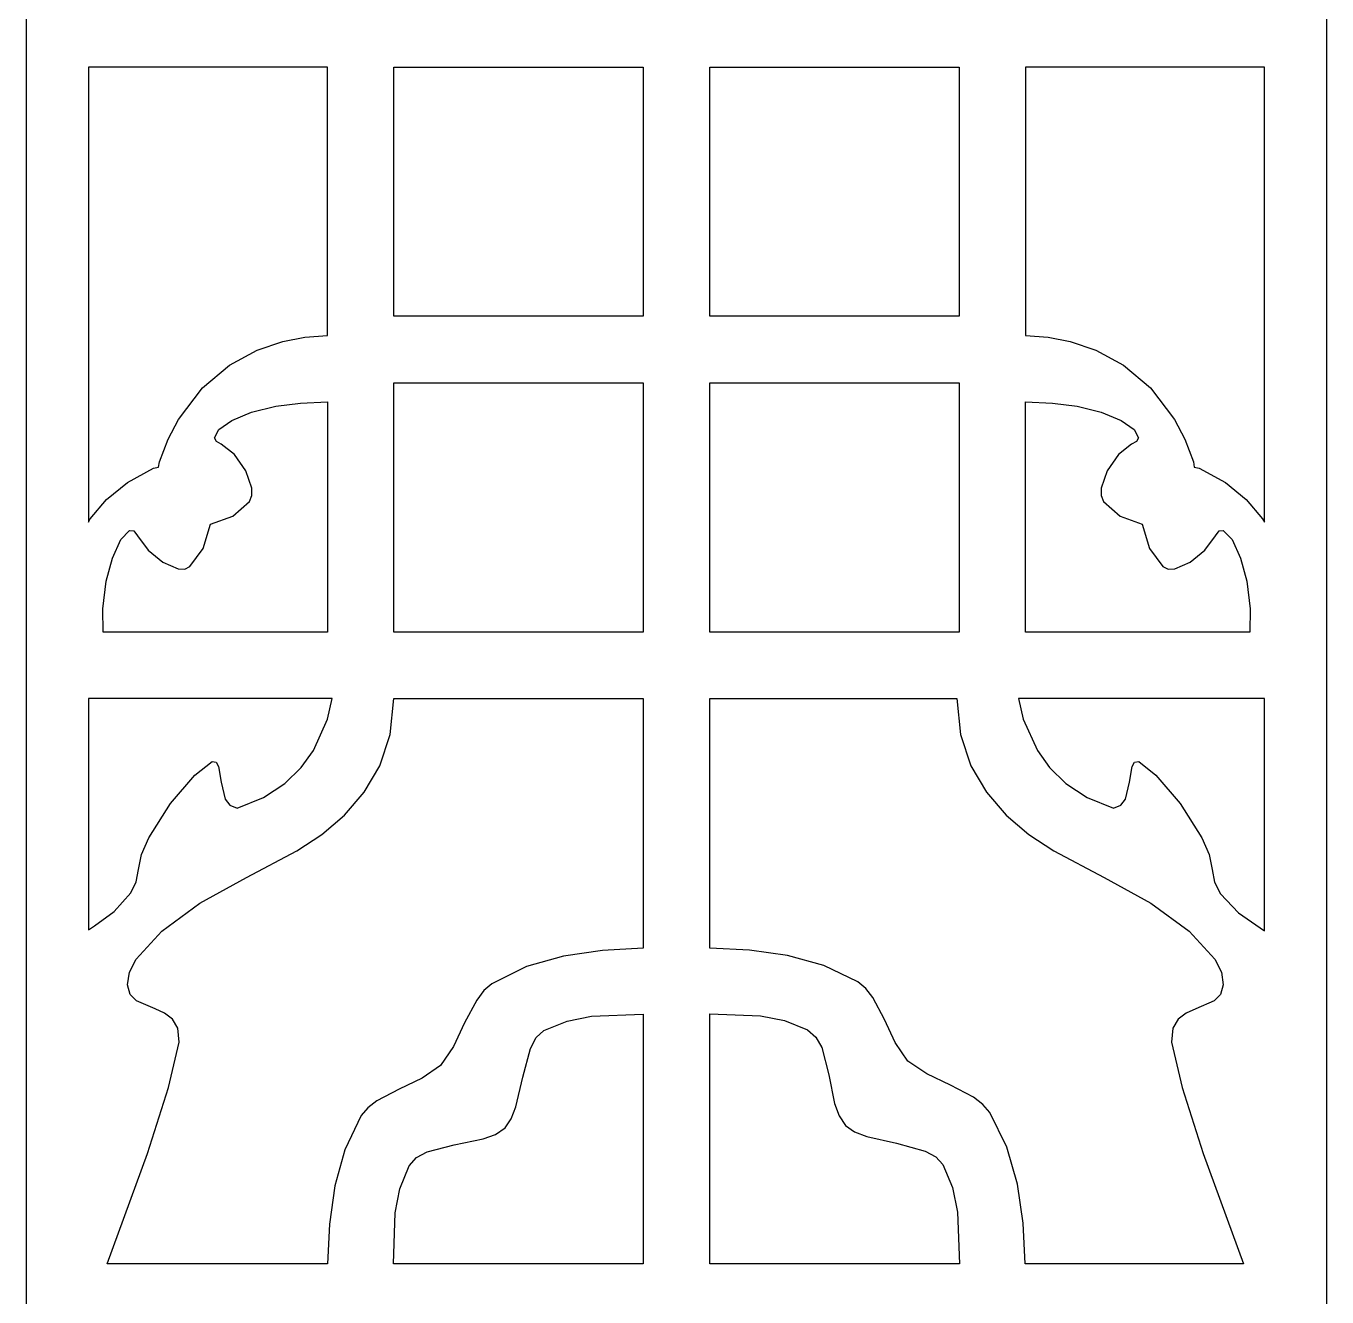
# Model space of a CAD drawing. Header units: centimetres. Extents: x -6.1 to -1.5, y -9 to 9.
# Drawn here: x -6.092 to -1.5, y 0 to 4.487 of the extents above; entities that cross this region are included whole.
import ezdxf

# ---------------------------------------------------------------- set-up
doc = ezdxf.new("R2010")
doc.units = ezdxf.units.CM
doc.header["$MEASUREMENT"] = 0
doc.layers.add('layer 1', color=7, linetype='Continuous')

msp = doc.modelspace()

# ---------------------------------------------------------------- linework, layer by layer
at = {"layer": 'layer 1', "color": 250, "lineweight": 30}
for points, knots in [([(-6.09163, 9.00077), (-6.09163, 9.00077), (-1.49954, 9.00077), (-1.49954, 9.00077), (-1.49954, 9.00077), (-1.49954, 9.00077), (-1.49954, -9.00021), (-1.49954, -9.00021), (-1.49954, -9.00021), (-1.49954, -9.00021), (-6.09163, -9.00021), (-6.09163, -9.00021), (-6.09163, -9.00021), (-6.09163, -9.00021), (-6.09163, 9.00077), (-6.09163, 9.00077)], [0, 0, 0, 0, 0.2, 0.2, 0.2, 0.2, 0.4, 0.4, 0.4, 0.4, 0.6, 0.6, 0.6, 0.6, 1, 1, 1, 1]), ([(-5.87148, 2.73575), (-5.87148, 2.73575), (-5.87148, 4.34235), (-5.87148, 4.34235), (-5.87148, 4.34235), (-5.87148, 4.34235), (-5.0278, 4.34235), (-5.0278, 4.34235), (-5.0278, 4.34235), (-5.0278, 4.34235), (-5.0278, 3.39501), (-5.0278, 3.39501), (-5.0278, 3.39501), (-5.0278, 3.39501), (-5.10789, 3.38914), (-5.10789, 3.38914), (-5.10789, 3.38914), (-5.10789, 3.38914), (-5.18505, 3.3736), (-5.18505, 3.3736), (-5.18505, 3.3736), (-5.18505, 3.3736), (-5.2763, 3.3422), (-5.2763, 3.3422), (-5.2763, 3.3422), (-5.2763, 3.3422), (-5.37341, 3.2894), (-5.37341, 3.2894), (-5.37341, 3.2894), (-5.37341, 3.2894), (-5.46846, 3.2099), (-5.46846, 3.2099), (-5.46846, 3.2099), (-5.46846, 3.2099), (-5.55354, 3.09811), (-5.55354, 3.09811), (-5.55354, 3.09811), (-5.55354, 3.09811), (-5.58962, 3.02829), (-5.58962, 3.02829), (-5.58962, 3.02829), (-5.58962, 3.02829), (-5.62043, 2.94819), (-5.62043, 2.94819), (-5.62043, 2.94819), (-5.62043, 2.94819), (-5.62366, 2.92913), (-5.62366, 2.92913), (-5.62366, 2.92913), (-5.62366, 2.92913), (-5.64125, 2.9256), (-5.64125, 2.9256), (-5.64125, 2.9256), (-5.64125, 2.9256), (-5.73339, 2.87543), (-5.73339, 2.87543), (-5.73339, 2.87543), (-5.73339, 2.87543), (-5.80702, 2.81499), (-5.80702, 2.81499), (-5.80702, 2.81499), (-5.80702, 2.81499), (-5.86482, 2.74693), (-5.86482, 2.74693), (-5.86482, 2.74693), (-5.86482, 2.74693), (-5.87148, 2.73575), (-5.87148, 2.73575)], [0, 0, 0, 0, 0.0555556, 0.0555556, 0.0555556, 0.0555556, 0.1111111, 0.1111111, 0.1111111, 0.1111111, 0.1666667, 0.1666667, 0.1666667, 0.1666667, 0.2222222, 0.2222222, 0.2222222, 0.2222222, 0.2777778, 0.2777778, 0.2777778, 0.2777778, 0.3333333, 0.3333333, 0.3333333, 0.3333333, 0.3888889, 0.3888889, 0.3888889, 0.3888889, 0.4444444, 0.4444444, 0.4444444, 0.4444444, 0.5, 0.5, 0.5, 0.5, 0.5555556, 0.5555556, 0.5555556, 0.5555556, 0.6111111, 0.6111111, 0.6111111, 0.6111111, 0.6666667, 0.6666667, 0.6666667, 0.6666667, 0.7222222, 0.7222222, 0.7222222, 0.7222222, 0.7777778, 0.7777778, 0.7777778, 0.7777778, 0.8333333, 0.8333333, 0.8333333, 0.8333333, 0.8888889, 0.8888889, 0.8888889, 0.8888889, 1, 1, 1, 1]), ([(-4.79309, 4.34235), (-4.79309, 4.34235), (-4.79309, 3.46219), (-4.79309, 3.46219), (-4.79309, 3.46219), (-4.79309, 3.46219), (-3.91294, 3.46219), (-3.91294, 3.46219), (-3.91294, 3.46219), (-3.91294, 3.46219), (-3.91294, 4.34235), (-3.91294, 4.34235), (-3.91294, 4.34235), (-3.91294, 4.34235), (-4.79309, 4.34235), (-4.79309, 4.34235)], [0, 0, 0, 0, 0.2, 0.2, 0.2, 0.2, 0.4, 0.4, 0.4, 0.4, 0.6, 0.6, 0.6, 0.6, 1, 1, 1, 1]), ([(-2.79809, 3.46219), (-2.79809, 3.46219), (-2.79809, 4.34235), (-2.79809, 4.34235), (-2.79809, 4.34235), (-2.79809, 4.34235), (-3.67823, 4.34235), (-3.67823, 4.34235), (-3.67823, 4.34235), (-3.67823, 4.34235), (-3.67823, 3.46219), (-3.67823, 3.46219), (-3.67823, 3.46219), (-3.67823, 3.46219), (-2.79809, 3.46219), (-2.79809, 3.46219)], [0, 0, 0, 0, 0.2, 0.2, 0.2, 0.2, 0.4, 0.4, 0.4, 0.4, 0.6, 0.6, 0.6, 0.6, 1, 1, 1, 1]), ([(-1.71969, 4.34235), (-1.71969, 4.34235), (-1.71969, 2.73533), (-1.71969, 2.73533), (-1.71969, 2.73533), (-1.71969, 2.73533), (-1.72664, 2.74693), (-1.72664, 2.74693), (-1.72664, 2.74693), (-1.72664, 2.74693), (-1.78444, 2.81499), (-1.78444, 2.81499), (-1.78444, 2.81499), (-1.78444, 2.81499), (-1.85808, 2.87543), (-1.85808, 2.87543), (-1.85808, 2.87543), (-1.85808, 2.87543), (-1.95021, 2.9256), (-1.95021, 2.9256), (-1.95021, 2.9256), (-1.95021, 2.9256), (-1.9678, 2.92913), (-1.9678, 2.92913), (-1.9678, 2.92913), (-1.9678, 2.92913), (-1.97103, 2.94819), (-1.97103, 2.94819), (-1.97103, 2.94819), (-1.97103, 2.94819), (-2.00184, 3.02829), (-2.00184, 3.02829), (-2.00184, 3.02829), (-2.00184, 3.02829), (-2.03792, 3.09811), (-2.03792, 3.09811), (-2.03792, 3.09811), (-2.03792, 3.09811), (-2.123, 3.2099), (-2.123, 3.2099), (-2.123, 3.2099), (-2.123, 3.2099), (-2.21807, 3.2894), (-2.21807, 3.2894), (-2.21807, 3.2894), (-2.21807, 3.2894), (-2.31517, 3.3422), (-2.31517, 3.3422), (-2.31517, 3.3422), (-2.31517, 3.3422), (-2.40642, 3.3736), (-2.40642, 3.3736), (-2.40642, 3.3736), (-2.40642, 3.3736), (-2.48358, 3.38914), (-2.48358, 3.38914), (-2.48358, 3.38914), (-2.48358, 3.38914), (-2.56337, 3.39501), (-2.56337, 3.39501), (-2.56337, 3.39501), (-2.56337, 3.39501), (-2.56337, 4.34235), (-2.56337, 4.34235), (-2.56337, 4.34235), (-2.56337, 4.34235), (-1.71969, 4.34235), (-1.71969, 4.34235)], [0, 0, 0, 0, 0.0555556, 0.0555556, 0.0555556, 0.0555556, 0.1111111, 0.1111111, 0.1111111, 0.1111111, 0.1666667, 0.1666667, 0.1666667, 0.1666667, 0.2222222, 0.2222222, 0.2222222, 0.2222222, 0.2777778, 0.2777778, 0.2777778, 0.2777778, 0.3333333, 0.3333333, 0.3333333, 0.3333333, 0.3888889, 0.3888889, 0.3888889, 0.3888889, 0.4444444, 0.4444444, 0.4444444, 0.4444444, 0.5, 0.5, 0.5, 0.5, 0.5555556, 0.5555556, 0.5555556, 0.5555556, 0.6111111, 0.6111111, 0.6111111, 0.6111111, 0.6666667, 0.6666667, 0.6666667, 0.6666667, 0.7222222, 0.7222222, 0.7222222, 0.7222222, 0.7777778, 0.7777778, 0.7777778, 0.7777778, 0.8333333, 0.8333333, 0.8333333, 0.8333333, 0.8888889, 0.8888889, 0.8888889, 0.8888889, 1, 1, 1, 1]), ([(-4.79309, 3.2275), (-4.79309, 3.2275), (-4.79309, 2.34734), (-4.79309, 2.34734), (-4.79309, 2.34734), (-4.79309, 2.34734), (-3.91294, 2.34734), (-3.91294, 2.34734), (-3.91294, 2.34734), (-3.91294, 2.34734), (-3.91294, 3.2275), (-3.91294, 3.2275), (-3.91294, 3.2275), (-3.91294, 3.2275), (-4.79309, 3.2275), (-4.79309, 3.2275)], [0, 0, 0, 0, 0.2, 0.2, 0.2, 0.2, 0.4, 0.4, 0.4, 0.4, 0.6, 0.6, 0.6, 0.6, 1, 1, 1, 1]), ([(-2.79809, 2.34734), (-2.79809, 2.34734), (-2.79809, 3.2275), (-2.79809, 3.2275), (-2.79809, 3.2275), (-2.79809, 3.2275), (-3.67823, 3.2275), (-3.67823, 3.2275), (-3.67823, 3.2275), (-3.67823, 3.2275), (-3.67823, 2.34734), (-3.67823, 2.34734), (-3.67823, 2.34734), (-3.67823, 2.34734), (-2.79809, 2.34734), (-2.79809, 2.34734)], [0, 0, 0, 0, 0.2, 0.2, 0.2, 0.2, 0.4, 0.4, 0.4, 0.4, 0.6, 0.6, 0.6, 0.6, 1, 1, 1, 1]), ([(-5.0278, 2.34734), (-5.0278, 2.34734), (-5.0278, 3.16031), (-5.0278, 3.16031), (-5.0278, 3.16031), (-5.0278, 3.16031), (-5.12256, 3.15591), (-5.12256, 3.15591), (-5.12256, 3.15591), (-5.12256, 3.15591), (-5.20969, 3.14505), (-5.20969, 3.14505), (-5.20969, 3.14505), (-5.20969, 3.14505), (-5.29536, 3.12393), (-5.29536, 3.12393), (-5.29536, 3.12393), (-5.29536, 3.12393), (-5.3649, 3.0943), (-5.3649, 3.0943), (-5.3649, 3.0943), (-5.3649, 3.0943), (-5.41125, 3.0629), (-5.41125, 3.0629), (-5.41125, 3.0629), (-5.41125, 3.0629), (-5.42621, 3.03328), (-5.42621, 3.03328), (-5.42621, 3.03328), (-5.42621, 3.03328), (-5.41975, 3.02066), (-5.41975, 3.02066), (-5.41975, 3.02066), (-5.41975, 3.02066), (-5.40245, 3.01039), (-5.40245, 3.01039), (-5.40245, 3.01039), (-5.40245, 3.01039), (-5.35579, 2.97489), (-5.35579, 2.97489), (-5.35579, 2.97489), (-5.35579, 2.97489), (-5.31619, 2.91709), (-5.31619, 2.91709), (-5.31619, 2.91709), (-5.31619, 2.91709), (-5.29478, 2.85578), (-5.29478, 2.85578), (-5.29478, 2.85578), (-5.29478, 2.85578), (-5.29449, 2.82937), (-5.29449, 2.82937), (-5.29449, 2.82937), (-5.29449, 2.82937), (-5.30299, 2.80854), (-5.30299, 2.80854), (-5.30299, 2.80854), (-5.30299, 2.80854), (-5.36137, 2.75691), (-5.36137, 2.75691), (-5.36137, 2.75691), (-5.36137, 2.75691), (-5.44, 2.72875), (-5.44, 2.72875), (-5.44, 2.72875), (-5.44, 2.72875), (-5.46582, 2.64307), (-5.46582, 2.64307), (-5.46582, 2.64307), (-5.46582, 2.64307), (-5.51305, 2.57912), (-5.51305, 2.57912), (-5.51305, 2.57912), (-5.51305, 2.57912), (-5.53154, 2.57002), (-5.53154, 2.57002), (-5.53154, 2.57002), (-5.53154, 2.57002), (-5.55501, 2.57032), (-5.55501, 2.57032), (-5.55501, 2.57032), (-5.55501, 2.57032), (-5.6087, 2.59378), (-5.6087, 2.59378), (-5.6087, 2.59378), (-5.6087, 2.59378), (-5.66092, 2.63691), (-5.66092, 2.63691), (-5.66092, 2.63691), (-5.66092, 2.63691), (-5.69818, 2.68766), (-5.69818, 2.68766), (-5.69818, 2.68766), (-5.69818, 2.68766), (-5.71137, 2.70468), (-5.71137, 2.70468), (-5.71137, 2.70468), (-5.71137, 2.70468), (-5.72605, 2.70645), (-5.72605, 2.70645), (-5.72605, 2.70645), (-5.72605, 2.70645), (-5.75715, 2.67388), (-5.75715, 2.67388), (-5.75715, 2.67388), (-5.75715, 2.67388), (-5.78649, 2.60816), (-5.78649, 2.60816), (-5.78649, 2.60816), (-5.78649, 2.60816), (-5.80908, 2.52719), (-5.80908, 2.52719), (-5.80908, 2.52719), (-5.80908, 2.52719), (-5.82081, 2.42978), (-5.82081, 2.42978), (-5.82081, 2.42978), (-5.82081, 2.42978), (-5.81905, 2.34734), (-5.81905, 2.34734), (-5.81905, 2.34734), (-5.81905, 2.34734), (-5.0278, 2.34734), (-5.0278, 2.34734)], [0, 0, 0, 0, 0.03125, 0.03125, 0.03125, 0.03125, 0.0625, 0.0625, 0.0625, 0.0625, 0.09375, 0.09375, 0.09375, 0.09375, 0.125, 0.125, 0.125, 0.125, 0.15625, 0.15625, 0.15625, 0.15625, 0.1875, 0.1875, 0.1875, 0.1875, 0.21875, 0.21875, 0.21875, 0.21875, 0.25, 0.25, 0.25, 0.25, 0.28125, 0.28125, 0.28125, 0.28125, 0.3125, 0.3125, 0.3125, 0.3125, 0.34375, 0.34375, 0.34375, 0.34375, 0.375, 0.375, 0.375, 0.375, 0.40625, 0.40625, 0.40625, 0.40625, 0.4375, 0.4375, 0.4375, 0.4375, 0.46875, 0.46875, 0.46875, 0.46875, 0.5, 0.5, 0.5, 0.5, 0.53125, 0.53125, 0.53125, 0.53125, 0.5625, 0.5625, 0.5625, 0.5625, 0.59375, 0.59375, 0.59375, 0.59375, 0.625, 0.625, 0.625, 0.625, 0.65625, 0.65625, 0.65625, 0.65625, 0.6875, 0.6875, 0.6875, 0.6875, 0.71875, 0.71875, 0.71875, 0.71875, 0.75, 0.75, 0.75, 0.75, 0.78125, 0.78125, 0.78125, 0.78125, 0.8125, 0.8125, 0.8125, 0.8125, 0.84375, 0.84375, 0.84375, 0.84375, 0.875, 0.875, 0.875, 0.875, 0.90625, 0.90625, 0.90625, 0.90625, 0.9375, 0.9375, 0.9375, 0.9375, 1, 1, 1, 1]), ([(-2.56337, 3.16031), (-2.56337, 3.16031), (-2.56337, 2.34734), (-2.56337, 2.34734), (-2.56337, 2.34734), (-2.56337, 2.34734), (-1.77242, 2.34734), (-1.77242, 2.34734), (-1.77242, 2.34734), (-1.77242, 2.34734), (-1.77065, 2.42978), (-1.77065, 2.42978), (-1.77065, 2.42978), (-1.77065, 2.42978), (-1.7824, 2.52719), (-1.7824, 2.52719), (-1.7824, 2.52719), (-1.7824, 2.52719), (-1.80498, 2.60816), (-1.80498, 2.60816), (-1.80498, 2.60816), (-1.80498, 2.60816), (-1.83431, 2.67388), (-1.83431, 2.67388), (-1.83431, 2.67388), (-1.83431, 2.67388), (-1.86542, 2.70645), (-1.86542, 2.70645), (-1.86542, 2.70645), (-1.86542, 2.70645), (-1.88009, 2.70468), (-1.88009, 2.70468), (-1.88009, 2.70468), (-1.88009, 2.70468), (-1.89329, 2.68766), (-1.89329, 2.68766), (-1.89329, 2.68766), (-1.89329, 2.68766), (-1.93055, 2.63691), (-1.93055, 2.63691), (-1.93055, 2.63691), (-1.93055, 2.63691), (-1.98276, 2.59378), (-1.98276, 2.59378), (-1.98276, 2.59378), (-1.98276, 2.59378), (-2.03646, 2.57032), (-2.03646, 2.57032), (-2.03646, 2.57032), (-2.03646, 2.57032), (-2.05992, 2.57002), (-2.05992, 2.57002), (-2.05992, 2.57002), (-2.05992, 2.57002), (-2.07841, 2.57912), (-2.07841, 2.57912), (-2.07841, 2.57912), (-2.07841, 2.57912), (-2.12565, 2.64307), (-2.12565, 2.64307), (-2.12565, 2.64307), (-2.12565, 2.64307), (-2.15146, 2.72875), (-2.15146, 2.72875), (-2.15146, 2.72875), (-2.15146, 2.72875), (-2.2301, 2.75691), (-2.2301, 2.75691), (-2.2301, 2.75691), (-2.2301, 2.75691), (-2.28847, 2.80854), (-2.28847, 2.80854), (-2.28847, 2.80854), (-2.28847, 2.80854), (-2.29698, 2.82937), (-2.29698, 2.82937), (-2.29698, 2.82937), (-2.29698, 2.82937), (-2.29668, 2.85578), (-2.29668, 2.85578), (-2.29668, 2.85578), (-2.29668, 2.85578), (-2.27528, 2.91709), (-2.27528, 2.91709), (-2.27528, 2.91709), (-2.27528, 2.91709), (-2.23567, 2.97489), (-2.23567, 2.97489), (-2.23567, 2.97489), (-2.23567, 2.97489), (-2.18902, 3.01039), (-2.18902, 3.01039), (-2.18902, 3.01039), (-2.18902, 3.01039), (-2.17171, 3.02066), (-2.17171, 3.02066), (-2.17171, 3.02066), (-2.17171, 3.02066), (-2.16525, 3.03328), (-2.16525, 3.03328), (-2.16525, 3.03328), (-2.16525, 3.03328), (-2.18023, 3.0629), (-2.18023, 3.0629), (-2.18023, 3.0629), (-2.18023, 3.0629), (-2.22657, 3.0943), (-2.22657, 3.0943), (-2.22657, 3.0943), (-2.22657, 3.0943), (-2.29611, 3.12393), (-2.29611, 3.12393), (-2.29611, 3.12393), (-2.29611, 3.12393), (-2.38178, 3.14505), (-2.38178, 3.14505), (-2.38178, 3.14505), (-2.38178, 3.14505), (-2.46892, 3.15591), (-2.46892, 3.15591), (-2.46892, 3.15591), (-2.46892, 3.15591), (-2.56337, 3.16031), (-2.56337, 3.16031)], [0, 0, 0, 0, 0.03125, 0.03125, 0.03125, 0.03125, 0.0625, 0.0625, 0.0625, 0.0625, 0.09375, 0.09375, 0.09375, 0.09375, 0.125, 0.125, 0.125, 0.125, 0.15625, 0.15625, 0.15625, 0.15625, 0.1875, 0.1875, 0.1875, 0.1875, 0.21875, 0.21875, 0.21875, 0.21875, 0.25, 0.25, 0.25, 0.25, 0.28125, 0.28125, 0.28125, 0.28125, 0.3125, 0.3125, 0.3125, 0.3125, 0.34375, 0.34375, 0.34375, 0.34375, 0.375, 0.375, 0.375, 0.375, 0.40625, 0.40625, 0.40625, 0.40625, 0.4375, 0.4375, 0.4375, 0.4375, 0.46875, 0.46875, 0.46875, 0.46875, 0.5, 0.5, 0.5, 0.5, 0.53125, 0.53125, 0.53125, 0.53125, 0.5625, 0.5625, 0.5625, 0.5625, 0.59375, 0.59375, 0.59375, 0.59375, 0.625, 0.625, 0.625, 0.625, 0.65625, 0.65625, 0.65625, 0.65625, 0.6875, 0.6875, 0.6875, 0.6875, 0.71875, 0.71875, 0.71875, 0.71875, 0.75, 0.75, 0.75, 0.75, 0.78125, 0.78125, 0.78125, 0.78125, 0.8125, 0.8125, 0.8125, 0.8125, 0.84375, 0.84375, 0.84375, 0.84375, 0.875, 0.875, 0.875, 0.875, 0.90625, 0.90625, 0.90625, 0.90625, 0.9375, 0.9375, 0.9375, 0.9375, 1, 1, 1, 1]), ([(-5.87148, 1.29648), (-5.87148, 1.29648), (-5.87148, 2.11264), (-5.87148, 2.11264), (-5.87148, 2.11264), (-5.87148, 2.11264), (-5.01049, 2.11264), (-5.01049, 2.11264), (-5.01049, 2.11264), (-5.01049, 2.11264), (-5.02721, 2.03988), (-5.02721, 2.03988), (-5.02721, 2.03988), (-5.02721, 2.03988), (-5.07738, 1.92928), (-5.07738, 1.92928), (-5.07738, 1.92928), (-5.07738, 1.92928), (-5.12021, 1.87001), (-5.12021, 1.87001), (-5.12021, 1.87001), (-5.12021, 1.87001), (-5.17801, 1.81338), (-5.17801, 1.81338), (-5.17801, 1.81338), (-5.17801, 1.81338), (-5.25282, 1.76409), (-5.25282, 1.76409), (-5.25282, 1.76409), (-5.25282, 1.76409), (-5.34641, 1.72537), (-5.34641, 1.72537), (-5.34641, 1.72537), (-5.34641, 1.72537), (-5.37223, 1.73622), (-5.37223, 1.73622), (-5.37223, 1.73622), (-5.37223, 1.73622), (-5.38837, 1.75794), (-5.38837, 1.75794), (-5.38837, 1.75794), (-5.38837, 1.75794), (-5.40333, 1.81808), (-5.40333, 1.81808), (-5.40333, 1.81808), (-5.40333, 1.81808), (-5.41183, 1.87295), (-5.41183, 1.87295), (-5.41183, 1.87295), (-5.41183, 1.87295), (-5.42034, 1.88849), (-5.42034, 1.88849), (-5.42034, 1.88849), (-5.42034, 1.88849), (-5.43502, 1.89054), (-5.43502, 1.89054), (-5.43502, 1.89054), (-5.43502, 1.89054), (-5.49574, 1.84214), (-5.49574, 1.84214), (-5.49574, 1.84214), (-5.49574, 1.84214), (-5.58111, 1.74239), (-5.58111, 1.74239), (-5.58111, 1.74239), (-5.58111, 1.74239), (-5.65827, 1.62151), (-5.65827, 1.62151), (-5.65827, 1.62151), (-5.65827, 1.62151), (-5.6835, 1.56196), (-5.6835, 1.56196), (-5.6835, 1.56196), (-5.6835, 1.56196), (-5.69435, 1.50886), (-5.69435, 1.50886), (-5.69435, 1.50886), (-5.69435, 1.50886), (-5.70258, 1.46631), (-5.70258, 1.46631), (-5.70258, 1.46631), (-5.70258, 1.46631), (-5.72135, 1.427), (-5.72135, 1.427), (-5.72135, 1.427), (-5.72135, 1.427), (-5.78062, 1.36099), (-5.78062, 1.36099), (-5.78062, 1.36099), (-5.78062, 1.36099), (-5.85015, 1.31023), (-5.85015, 1.31023), (-5.85015, 1.31023), (-5.85015, 1.31023), (-5.87148, 1.29648), (-5.87148, 1.29648)], [0, 0, 0, 0, 0.04, 0.04, 0.04, 0.04, 0.08, 0.08, 0.08, 0.08, 0.12, 0.12, 0.12, 0.12, 0.16, 0.16, 0.16, 0.16, 0.2, 0.2, 0.2, 0.2, 0.24, 0.24, 0.24, 0.24, 0.28, 0.28, 0.28, 0.28, 0.32, 0.32, 0.32, 0.32, 0.36, 0.36, 0.36, 0.36, 0.4, 0.4, 0.4, 0.4, 0.44, 0.44, 0.44, 0.44, 0.48, 0.48, 0.48, 0.48, 0.52, 0.52, 0.52, 0.52, 0.56, 0.56, 0.56, 0.56, 0.6, 0.6, 0.6, 0.6, 0.64, 0.64, 0.64, 0.64, 0.68, 0.68, 0.68, 0.68, 0.72, 0.72, 0.72, 0.72, 0.76, 0.76, 0.76, 0.76, 0.8, 0.8, 0.8, 0.8, 0.84, 0.84, 0.84, 0.84, 0.88, 0.88, 0.88, 0.88, 0.92, 0.92, 0.92, 0.92, 1, 1, 1, 1]), ([(-5.02692, 0.11764), (-5.02692, 0.11764), (-5.01988, 0.25758), (-5.01988, 0.25758), (-5.01988, 0.25758), (-5.01988, 0.25758), (-5.00169, 0.39224), (-5.00169, 0.39224), (-5.00169, 0.39224), (-5.00169, 0.39224), (-4.96618, 0.52015), (-4.96618, 0.52015), (-4.96618, 0.52015), (-4.96618, 0.52015), (-4.90839, 0.64043), (-4.90839, 0.64043), (-4.90839, 0.64043), (-4.90839, 0.64043), (-4.88462, 0.6686), (-4.88462, 0.6686), (-4.88462, 0.6686), (-4.88462, 0.6686), (-4.85294, 0.69325), (-4.85294, 0.69325), (-4.85294, 0.69325), (-4.85294, 0.69325), (-4.7749, 0.73432), (-4.7749, 0.73432), (-4.7749, 0.73432), (-4.7749, 0.73432), (-4.69363, 0.77276), (-4.69363, 0.77276), (-4.69363, 0.77276), (-4.69363, 0.77276), (-4.6285, 0.81765), (-4.6285, 0.81765), (-4.6285, 0.81765), (-4.6285, 0.81765), (-4.58331, 0.88424), (-4.58331, 0.88424), (-4.58331, 0.88424), (-4.58331, 0.88424), (-4.54342, 0.96786), (-4.54342, 0.96786), (-4.54342, 0.96786), (-4.54342, 0.96786), (-4.50058, 1.04853), (-4.50058, 1.04853), (-4.50058, 1.04853), (-4.50058, 1.04853), (-4.47565, 1.08168), (-4.47565, 1.08168), (-4.47565, 1.08168), (-4.47565, 1.08168), (-4.44719, 1.10574), (-4.44719, 1.10574), (-4.44719, 1.10574), (-4.44719, 1.10574), (-4.32455, 1.16648), (-4.32455, 1.16648), (-4.32455, 1.16648), (-4.32455, 1.16648), (-4.194, 1.20373), (-4.194, 1.20373), (-4.194, 1.20373), (-4.194, 1.20373), (-4.0567, 1.22368), (-4.0567, 1.22368), (-4.0567, 1.22368), (-4.0567, 1.22368), (-3.91294, 1.23132), (-3.91294, 1.23132), (-3.91294, 1.23132), (-3.91294, 1.23132), (-3.91294, 2.11264), (-3.91294, 2.11264), (-3.91294, 2.11264), (-3.91294, 2.11264), (-4.79309, 2.11264), (-4.79309, 2.11264), (-4.79309, 2.11264), (-4.79309, 2.11264), (-4.80629, 1.9856), (-4.80629, 1.9856), (-4.80629, 1.9856), (-4.80629, 1.9856), (-4.84266, 1.87588), (-4.84266, 1.87588), (-4.84266, 1.87588), (-4.84266, 1.87588), (-4.89754, 1.782), (-4.89754, 1.782), (-4.89754, 1.782), (-4.89754, 1.782), (-4.96736, 1.70131), (-4.96736, 1.70131), (-4.96736, 1.70131), (-4.96736, 1.70131), (-5.04805, 1.63325), (-5.04805, 1.63325), (-5.04805, 1.63325), (-5.04805, 1.63325), (-5.13518, 1.57486), (-5.13518, 1.57486), (-5.13518, 1.57486), (-5.13518, 1.57486), (-5.31326, 1.48069), (-5.31326, 1.48069), (-5.31326, 1.48069), (-5.31326, 1.48069), (-5.47785, 1.39003), (-5.47785, 1.39003), (-5.47785, 1.39003), (-5.47785, 1.39003), (-5.61281, 1.29176), (-5.61281, 1.29176), (-5.61281, 1.29176), (-5.61281, 1.29176), (-5.70317, 1.19318), (-5.70317, 1.19318), (-5.70317, 1.19318), (-5.70317, 1.19318), (-5.72693, 1.14652), (-5.72693, 1.14652), (-5.72693, 1.14652), (-5.72693, 1.14652), (-5.73397, 1.10253), (-5.73397, 1.10253), (-5.73397, 1.10253), (-5.73397, 1.10253), (-5.72399, 1.0682), (-5.72399, 1.0682), (-5.72399, 1.0682), (-5.72399, 1.0682), (-5.7014, 1.0456), (-5.7014, 1.0456), (-5.7014, 1.0456), (-5.7014, 1.0456), (-5.63627, 1.01743), (-5.63627, 1.01743), (-5.63627, 1.01743), (-5.63627, 1.01743), (-5.60283, 1.00277), (-5.60283, 1.00277), (-5.60283, 1.00277), (-5.60283, 1.00277), (-5.57437, 0.98106), (-5.57437, 0.98106), (-5.57437, 0.98106), (-5.57437, 0.98106), (-5.55559, 0.94878), (-5.55559, 0.94878), (-5.55559, 0.94878), (-5.55559, 0.94878), (-5.5512, 0.90038), (-5.5512, 0.90038), (-5.5512, 0.90038), (-5.5512, 0.90038), (-5.58815, 0.73961), (-5.58815, 0.73961), (-5.58815, 0.73961), (-5.58815, 0.73961), (-5.66327, 0.50725), (-5.66327, 0.50725), (-5.66327, 0.50725), (-5.66327, 0.50725), (-5.80497, 0.11764), (-5.80497, 0.11764), (-5.80497, 0.11764), (-5.80497, 0.11764), (-5.02692, 0.11764), (-5.02692, 0.11764)], [0, 0, 0, 0, 0.0227273, 0.0227273, 0.0227273, 0.0227273, 0.0454545, 0.0454545, 0.0454545, 0.0454545, 0.0681818, 0.0681818, 0.0681818, 0.0681818, 0.0909091, 0.0909091, 0.0909091, 0.0909091, 0.1136364, 0.1136364, 0.1136364, 0.1136364, 0.1363636, 0.1363636, 0.1363636, 0.1363636, 0.1590909, 0.1590909, 0.1590909, 0.1590909, 0.1818182, 0.1818182, 0.1818182, 0.1818182, 0.2045455, 0.2045455, 0.2045455, 0.2045455, 0.2272727, 0.2272727, 0.2272727, 0.2272727, 0.25, 0.25, 0.25, 0.25, 0.2727273, 0.2727273, 0.2727273, 0.2727273, 0.2954545, 0.2954545, 0.2954545, 0.2954545, 0.3181818, 0.3181818, 0.3181818, 0.3181818, 0.3409091, 0.3409091, 0.3409091, 0.3409091, 0.3636364, 0.3636364, 0.3636364, 0.3636364, 0.3863636, 0.3863636, 0.3863636, 0.3863636, 0.4090909, 0.4090909, 0.4090909, 0.4090909, 0.4318182, 0.4318182, 0.4318182, 0.4318182, 0.4545455, 0.4545455, 0.4545455, 0.4545455, 0.4772727, 0.4772727, 0.4772727, 0.4772727, 0.5, 0.5, 0.5, 0.5, 0.5227273, 0.5227273, 0.5227273, 0.5227273, 0.5454545, 0.5454545, 0.5454545, 0.5454545, 0.5681818, 0.5681818, 0.5681818, 0.5681818, 0.5909091, 0.5909091, 0.5909091, 0.5909091, 0.6136364, 0.6136364, 0.6136364, 0.6136364, 0.6363636, 0.6363636, 0.6363636, 0.6363636, 0.6590909, 0.6590909, 0.6590909, 0.6590909, 0.6818182, 0.6818182, 0.6818182, 0.6818182, 0.7045455, 0.7045455, 0.7045455, 0.7045455, 0.7272727, 0.7272727, 0.7272727, 0.7272727, 0.75, 0.75, 0.75, 0.75, 0.7727273, 0.7727273, 0.7727273, 0.7727273, 0.7954545, 0.7954545, 0.7954545, 0.7954545, 0.8181818, 0.8181818, 0.8181818, 0.8181818, 0.8409091, 0.8409091, 0.8409091, 0.8409091, 0.8636364, 0.8636364, 0.8636364, 0.8636364, 0.8863636, 0.8863636, 0.8863636, 0.8863636, 0.9090909, 0.9090909, 0.9090909, 0.9090909, 0.9318182, 0.9318182, 0.9318182, 0.9318182, 0.9545455, 0.9545455, 0.9545455, 0.9545455, 1, 1, 1, 1]), ([(-3.67823, 1.2316), (-3.67823, 1.2316), (-3.53828, 1.22457), (-3.53828, 1.22457), (-3.53828, 1.22457), (-3.53828, 1.22457), (-3.40392, 1.20608), (-3.40392, 1.20608), (-3.40392, 1.20608), (-3.40392, 1.20608), (-3.276, 1.17088), (-3.276, 1.17088), (-3.276, 1.17088), (-3.276, 1.17088), (-3.15571, 1.11308), (-3.15571, 1.11308), (-3.15571, 1.11308), (-3.15571, 1.11308), (-3.12726, 1.08932), (-3.12726, 1.08932), (-3.12726, 1.08932), (-3.12726, 1.08932), (-3.10291, 1.05734), (-3.10291, 1.05734), (-3.10291, 1.05734), (-3.10291, 1.05734), (-3.06183, 0.97959), (-3.06183, 0.97959), (-3.06183, 0.97959), (-3.06183, 0.97959), (-3.0234, 0.89832), (-3.0234, 0.89832), (-3.0234, 0.89832), (-3.0234, 0.89832), (-2.97852, 0.8329), (-2.97852, 0.8329), (-2.97852, 0.8329), (-2.97852, 0.8329), (-2.91191, 0.78801), (-2.91191, 0.78801), (-2.91191, 0.78801), (-2.91191, 0.78801), (-2.82801, 0.74782), (-2.82801, 0.74782), (-2.82801, 0.74782), (-2.82801, 0.74782), (-2.74704, 0.70528), (-2.74704, 0.70528), (-2.74704, 0.70528), (-2.74704, 0.70528), (-2.71446, 0.68034), (-2.71446, 0.68034), (-2.71446, 0.68034), (-2.71446, 0.68034), (-2.69012, 0.65188), (-2.69012, 0.65188), (-2.69012, 0.65188), (-2.69012, 0.65188), (-2.62968, 0.52925), (-2.62968, 0.52925), (-2.62968, 0.52925), (-2.62968, 0.52925), (-2.59214, 0.39869), (-2.59214, 0.39869), (-2.59214, 0.39869), (-2.59214, 0.39869), (-2.57247, 0.26079), (-2.57247, 0.26079), (-2.57247, 0.26079), (-2.57247, 0.26079), (-2.56485, 0.11764), (-2.56485, 0.11764), (-2.56485, 0.11764), (-2.56485, 0.11764), (-1.79413, 0.11764), (-1.79413, 0.11764), (-1.79413, 0.11764), (-1.79413, 0.11764), (-1.93612, 0.50725), (-1.93612, 0.50725), (-1.93612, 0.50725), (-1.93612, 0.50725), (-2.01123, 0.73961), (-2.01123, 0.73961), (-2.01123, 0.73961), (-2.01123, 0.73961), (-2.0479, 0.90038), (-2.0479, 0.90038), (-2.0479, 0.90038), (-2.0479, 0.90038), (-2.0435, 0.94878), (-2.0435, 0.94878), (-2.0435, 0.94878), (-2.0435, 0.94878), (-2.02473, 0.98106), (-2.02473, 0.98106), (-2.02473, 0.98106), (-2.02473, 0.98106), (-1.99656, 1.00277), (-1.99656, 1.00277), (-1.99656, 1.00277), (-1.99656, 1.00277), (-1.96283, 1.01743), (-1.96283, 1.01743), (-1.96283, 1.01743), (-1.96283, 1.01743), (-1.89768, 1.0456), (-1.89768, 1.0456), (-1.89768, 1.0456), (-1.89768, 1.0456), (-1.8751, 1.0682), (-1.8751, 1.0682), (-1.8751, 1.0682), (-1.8751, 1.0682), (-1.86542, 1.10253), (-1.86542, 1.10253), (-1.86542, 1.10253), (-1.86542, 1.10253), (-1.87216, 1.14652), (-1.87216, 1.14652), (-1.87216, 1.14652), (-1.87216, 1.14652), (-1.89592, 1.19318), (-1.89592, 1.19318), (-1.89592, 1.19318), (-1.89592, 1.19318), (-1.98629, 1.29176), (-1.98629, 1.29176), (-1.98629, 1.29176), (-1.98629, 1.29176), (-2.12125, 1.39003), (-2.12125, 1.39003), (-2.12125, 1.39003), (-2.12125, 1.39003), (-2.28583, 1.48069), (-2.28583, 1.48069), (-2.28583, 1.48069), (-2.28583, 1.48069), (-2.46392, 1.57486), (-2.46392, 1.57486), (-2.46392, 1.57486), (-2.46392, 1.57486), (-2.55135, 1.63325), (-2.55135, 1.63325), (-2.55135, 1.63325), (-2.55135, 1.63325), (-2.63173, 1.70131), (-2.63173, 1.70131), (-2.63173, 1.70131), (-2.63173, 1.70131), (-2.70155, 1.782), (-2.70155, 1.782), (-2.70155, 1.782), (-2.70155, 1.782), (-2.75671, 1.87588), (-2.75671, 1.87588), (-2.75671, 1.87588), (-2.75671, 1.87588), (-2.7928, 1.9856), (-2.7928, 1.9856), (-2.7928, 1.9856), (-2.7928, 1.9856), (-2.80601, 2.11264), (-2.80601, 2.11264), (-2.80601, 2.11264), (-2.80601, 2.11264), (-3.67823, 2.11264), (-3.67823, 2.11264), (-3.67823, 2.11264), (-3.67823, 2.11264), (-3.67823, 1.2316), (-3.67823, 1.2316)], [0, 0, 0, 0, 0.0227273, 0.0227273, 0.0227273, 0.0227273, 0.0454545, 0.0454545, 0.0454545, 0.0454545, 0.0681818, 0.0681818, 0.0681818, 0.0681818, 0.0909091, 0.0909091, 0.0909091, 0.0909091, 0.1136364, 0.1136364, 0.1136364, 0.1136364, 0.1363636, 0.1363636, 0.1363636, 0.1363636, 0.1590909, 0.1590909, 0.1590909, 0.1590909, 0.1818182, 0.1818182, 0.1818182, 0.1818182, 0.2045455, 0.2045455, 0.2045455, 0.2045455, 0.2272727, 0.2272727, 0.2272727, 0.2272727, 0.25, 0.25, 0.25, 0.25, 0.2727273, 0.2727273, 0.2727273, 0.2727273, 0.2954545, 0.2954545, 0.2954545, 0.2954545, 0.3181818, 0.3181818, 0.3181818, 0.3181818, 0.3409091, 0.3409091, 0.3409091, 0.3409091, 0.3636364, 0.3636364, 0.3636364, 0.3636364, 0.3863636, 0.3863636, 0.3863636, 0.3863636, 0.4090909, 0.4090909, 0.4090909, 0.4090909, 0.4318182, 0.4318182, 0.4318182, 0.4318182, 0.4545455, 0.4545455, 0.4545455, 0.4545455, 0.4772727, 0.4772727, 0.4772727, 0.4772727, 0.5, 0.5, 0.5, 0.5, 0.5227273, 0.5227273, 0.5227273, 0.5227273, 0.5454545, 0.5454545, 0.5454545, 0.5454545, 0.5681818, 0.5681818, 0.5681818, 0.5681818, 0.5909091, 0.5909091, 0.5909091, 0.5909091, 0.6136364, 0.6136364, 0.6136364, 0.6136364, 0.6363636, 0.6363636, 0.6363636, 0.6363636, 0.6590909, 0.6590909, 0.6590909, 0.6590909, 0.6818182, 0.6818182, 0.6818182, 0.6818182, 0.7045455, 0.7045455, 0.7045455, 0.7045455, 0.7272727, 0.7272727, 0.7272727, 0.7272727, 0.75, 0.75, 0.75, 0.75, 0.7727273, 0.7727273, 0.7727273, 0.7727273, 0.7954545, 0.7954545, 0.7954545, 0.7954545, 0.8181818, 0.8181818, 0.8181818, 0.8181818, 0.8409091, 0.8409091, 0.8409091, 0.8409091, 0.8636364, 0.8636364, 0.8636364, 0.8636364, 0.8863636, 0.8863636, 0.8863636, 0.8863636, 0.9090909, 0.9090909, 0.9090909, 0.9090909, 0.9318182, 0.9318182, 0.9318182, 0.9318182, 0.9545455, 0.9545455, 0.9545455, 0.9545455, 1, 1, 1, 1]), ([(-1.71969, 2.11264), (-1.71969, 2.11264), (-1.71969, 1.29291), (-1.71969, 1.29291), (-1.71969, 1.29291), (-1.71969, 1.29291), (-1.81202, 1.35601), (-1.81202, 1.35601), (-1.81202, 1.35601), (-1.81202, 1.35601), (-1.87569, 1.42377), (-1.87569, 1.42377), (-1.87569, 1.42377), (-1.87569, 1.42377), (-1.89622, 1.46425), (-1.89622, 1.46425), (-1.89622, 1.46425), (-1.89622, 1.46425), (-1.90502, 1.50886), (-1.90502, 1.50886), (-1.90502, 1.50886), (-1.90502, 1.50886), (-1.91558, 1.56196), (-1.91558, 1.56196), (-1.91558, 1.56196), (-1.91558, 1.56196), (-1.94081, 1.62151), (-1.94081, 1.62151), (-1.94081, 1.62151), (-1.94081, 1.62151), (-2.01797, 1.74239), (-2.01797, 1.74239), (-2.01797, 1.74239), (-2.01797, 1.74239), (-2.10335, 1.84214), (-2.10335, 1.84214), (-2.10335, 1.84214), (-2.10335, 1.84214), (-2.16408, 1.89054), (-2.16408, 1.89054), (-2.16408, 1.89054), (-2.16408, 1.89054), (-2.17875, 1.88849), (-2.17875, 1.88849), (-2.17875, 1.88849), (-2.17875, 1.88849), (-2.18727, 1.87295), (-2.18727, 1.87295), (-2.18727, 1.87295), (-2.18727, 1.87295), (-2.19606, 1.81808), (-2.19606, 1.81808), (-2.19606, 1.81808), (-2.19606, 1.81808), (-2.21073, 1.75794), (-2.21073, 1.75794), (-2.21073, 1.75794), (-2.21073, 1.75794), (-2.22716, 1.73622), (-2.22716, 1.73622), (-2.22716, 1.73622), (-2.22716, 1.73622), (-2.25268, 1.72537), (-2.25268, 1.72537), (-2.25268, 1.72537), (-2.25268, 1.72537), (-2.34657, 1.76409), (-2.34657, 1.76409), (-2.34657, 1.76409), (-2.34657, 1.76409), (-2.42109, 1.81338), (-2.42109, 1.81338), (-2.42109, 1.81338), (-2.42109, 1.81338), (-2.47887, 1.87001), (-2.47887, 1.87001), (-2.47887, 1.87001), (-2.47887, 1.87001), (-2.52172, 1.92928), (-2.52172, 1.92928), (-2.52172, 1.92928), (-2.52172, 1.92928), (-2.57189, 2.03988), (-2.57189, 2.03988), (-2.57189, 2.03988), (-2.57189, 2.03988), (-2.58891, 2.11264), (-2.58891, 2.11264), (-2.58891, 2.11264), (-2.58891, 2.11264), (-1.71969, 2.11264), (-1.71969, 2.11264)], [0, 0, 0, 0, 0.0416667, 0.0416667, 0.0416667, 0.0416667, 0.0833333, 0.0833333, 0.0833333, 0.0833333, 0.125, 0.125, 0.125, 0.125, 0.1666667, 0.1666667, 0.1666667, 0.1666667, 0.2083333, 0.2083333, 0.2083333, 0.2083333, 0.25, 0.25, 0.25, 0.25, 0.2916667, 0.2916667, 0.2916667, 0.2916667, 0.3333333, 0.3333333, 0.3333333, 0.3333333, 0.375, 0.375, 0.375, 0.375, 0.4166667, 0.4166667, 0.4166667, 0.4166667, 0.4583333, 0.4583333, 0.4583333, 0.4583333, 0.5, 0.5, 0.5, 0.5, 0.5416667, 0.5416667, 0.5416667, 0.5416667, 0.5833333, 0.5833333, 0.5833333, 0.5833333, 0.625, 0.625, 0.625, 0.625, 0.6666667, 0.6666667, 0.6666667, 0.6666667, 0.7083333, 0.7083333, 0.7083333, 0.7083333, 0.75, 0.75, 0.75, 0.75, 0.7916667, 0.7916667, 0.7916667, 0.7916667, 0.8333333, 0.8333333, 0.8333333, 0.8333333, 0.875, 0.875, 0.875, 0.875, 0.9166667, 0.9166667, 0.9166667, 0.9166667, 1, 1, 1, 1]), ([(-3.91294, 0.99924), (-3.91294, 0.99924), (-4.09543, 0.99192), (-4.09543, 0.99192), (-4.09543, 0.99192), (-4.09543, 0.99192), (-4.18168, 0.97431), (-4.18168, 0.97431), (-4.18168, 0.97431), (-4.18168, 0.97431), (-4.26412, 0.94087), (-4.26412, 0.94087), (-4.26412, 0.94087), (-4.26412, 0.94087), (-4.29081, 0.91593), (-4.29081, 0.91593), (-4.29081, 0.91593), (-4.29081, 0.91593), (-4.31106, 0.87779), (-4.31106, 0.87779), (-4.31106, 0.87779), (-4.31106, 0.87779), (-4.33835, 0.77686), (-4.33835, 0.77686), (-4.33835, 0.77686), (-4.33835, 0.77686), (-4.3627, 0.67213), (-4.3627, 0.67213), (-4.3627, 0.67213), (-4.3627, 0.67213), (-4.37883, 0.62871), (-4.37883, 0.62871), (-4.37883, 0.62871), (-4.37883, 0.62871), (-4.40055, 0.59731), (-4.40055, 0.59731), (-4.40055, 0.59731), (-4.40055, 0.59731), (-4.43486, 0.57414), (-4.43486, 0.57414), (-4.43486, 0.57414), (-4.43486, 0.57414), (-4.47858, 0.55859), (-4.47858, 0.55859), (-4.47858, 0.55859), (-4.47858, 0.55859), (-4.5798, 0.53776), (-4.5798, 0.53776), (-4.5798, 0.53776), (-4.5798, 0.53776), (-4.67603, 0.51311), (-4.67603, 0.51311), (-4.67603, 0.51311), (-4.67603, 0.51311), (-4.71358, 0.49257), (-4.71358, 0.49257), (-4.71358, 0.49257), (-4.71358, 0.49257), (-4.7394, 0.46295), (-4.7394, 0.46295), (-4.7394, 0.46295), (-4.7394, 0.46295), (-4.77167, 0.38197), (-4.77167, 0.38197), (-4.77167, 0.38197), (-4.77167, 0.38197), (-4.78869, 0.2969), (-4.78869, 0.2969), (-4.78869, 0.2969), (-4.78869, 0.2969), (-4.79484, 0.11764), (-4.79484, 0.11764), (-4.79484, 0.11764), (-4.79484, 0.11764), (-3.91294, 0.11764), (-3.91294, 0.11764), (-3.91294, 0.11764), (-3.91294, 0.11764), (-3.91294, 0.99924), (-3.91294, 0.99924)], [0, 0, 0, 0, 0.047619, 0.047619, 0.047619, 0.047619, 0.0952381, 0.0952381, 0.0952381, 0.0952381, 0.1428571, 0.1428571, 0.1428571, 0.1428571, 0.1904762, 0.1904762, 0.1904762, 0.1904762, 0.2380952, 0.2380952, 0.2380952, 0.2380952, 0.2857143, 0.2857143, 0.2857143, 0.2857143, 0.3333333, 0.3333333, 0.3333333, 0.3333333, 0.3809524, 0.3809524, 0.3809524, 0.3809524, 0.4285714, 0.4285714, 0.4285714, 0.4285714, 0.4761905, 0.4761905, 0.4761905, 0.4761905, 0.5238095, 0.5238095, 0.5238095, 0.5238095, 0.5714286, 0.5714286, 0.5714286, 0.5714286, 0.6190476, 0.6190476, 0.6190476, 0.6190476, 0.6666667, 0.6666667, 0.6666667, 0.6666667, 0.7142857, 0.7142857, 0.7142857, 0.7142857, 0.7619048, 0.7619048, 0.7619048, 0.7619048, 0.8095238, 0.8095238, 0.8095238, 0.8095238, 0.8571429, 0.8571429, 0.8571429, 0.8571429, 0.9047619, 0.9047619, 0.9047619, 0.9047619, 1, 1, 1, 1]), ([(-2.79691, 0.11764), (-2.79691, 0.11764), (-2.80395, 0.30011), (-2.80395, 0.30011), (-2.80395, 0.30011), (-2.80395, 0.30011), (-2.82185, 0.38637), (-2.82185, 0.38637), (-2.82185, 0.38637), (-2.82185, 0.38637), (-2.8553, 0.46852), (-2.8553, 0.46852), (-2.8553, 0.46852), (-2.8553, 0.46852), (-2.87993, 0.49551), (-2.87993, 0.49551), (-2.87993, 0.49551), (-2.87993, 0.49551), (-2.91837, 0.51546), (-2.91837, 0.51546), (-2.91837, 0.51546), (-2.91837, 0.51546), (-3.0193, 0.54304), (-3.0193, 0.54304), (-3.0193, 0.54304), (-3.0193, 0.54304), (-3.12404, 0.5674), (-3.12404, 0.5674), (-3.12404, 0.5674), (-3.12404, 0.5674), (-3.16716, 0.58352), (-3.16716, 0.58352), (-3.16716, 0.58352), (-3.16716, 0.58352), (-3.19885, 0.60524), (-3.19885, 0.60524), (-3.19885, 0.60524), (-3.19885, 0.60524), (-3.22173, 0.63927), (-3.22173, 0.63927), (-3.22173, 0.63927), (-3.22173, 0.63927), (-3.23757, 0.68328), (-3.23757, 0.68328), (-3.23757, 0.68328), (-3.23757, 0.68328), (-3.25811, 0.7845), (-3.25811, 0.7845), (-3.25811, 0.7845), (-3.25811, 0.7845), (-3.28275, 0.88072), (-3.28275, 0.88072), (-3.28275, 0.88072), (-3.28275, 0.88072), (-3.30329, 0.91798), (-3.30329, 0.91798), (-3.30329, 0.91798), (-3.30329, 0.91798), (-3.33322, 0.9438), (-3.33322, 0.9438), (-3.33322, 0.9438), (-3.33322, 0.9438), (-3.41419, 0.97608), (-3.41419, 0.97608), (-3.41419, 0.97608), (-3.41419, 0.97608), (-3.49897, 0.99279), (-3.49897, 0.99279), (-3.49897, 0.99279), (-3.49897, 0.99279), (-3.67823, 0.99954), (-3.67823, 0.99954), (-3.67823, 0.99954), (-3.67823, 0.99954), (-3.67823, 0.11764), (-3.67823, 0.11764), (-3.67823, 0.11764), (-3.67823, 0.11764), (-2.79691, 0.11764), (-2.79691, 0.11764)], [0, 0, 0, 0, 0.047619, 0.047619, 0.047619, 0.047619, 0.0952381, 0.0952381, 0.0952381, 0.0952381, 0.1428571, 0.1428571, 0.1428571, 0.1428571, 0.1904762, 0.1904762, 0.1904762, 0.1904762, 0.2380952, 0.2380952, 0.2380952, 0.2380952, 0.2857143, 0.2857143, 0.2857143, 0.2857143, 0.3333333, 0.3333333, 0.3333333, 0.3333333, 0.3809524, 0.3809524, 0.3809524, 0.3809524, 0.4285714, 0.4285714, 0.4285714, 0.4285714, 0.4761905, 0.4761905, 0.4761905, 0.4761905, 0.5238095, 0.5238095, 0.5238095, 0.5238095, 0.5714286, 0.5714286, 0.5714286, 0.5714286, 0.6190476, 0.6190476, 0.6190476, 0.6190476, 0.6666667, 0.6666667, 0.6666667, 0.6666667, 0.7142857, 0.7142857, 0.7142857, 0.7142857, 0.7619048, 0.7619048, 0.7619048, 0.7619048, 0.8095238, 0.8095238, 0.8095238, 0.8095238, 0.8571429, 0.8571429, 0.8571429, 0.8571429, 0.9047619, 0.9047619, 0.9047619, 0.9047619, 1, 1, 1, 1])]:
    msp.add_open_spline(points, degree=3, knots=knots, dxfattribs=at)

doc.saveas('drawing.dxf')
